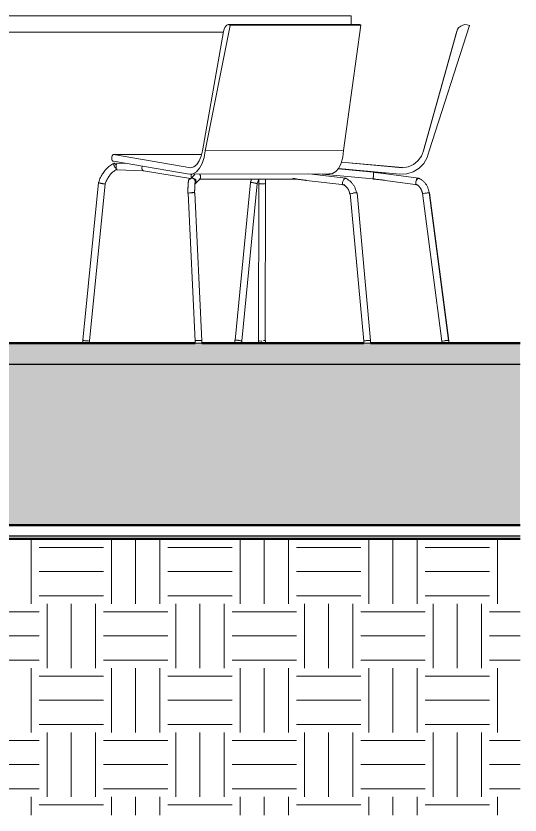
# Model space of a CAD drawing. Header units: inches. Extents: x 121 to 1843, y 681 to 1743.
# Drawn here: x 169.6 to 216.6, y 1396.2 to 1470.7 of the extents above; entities that cross this region are included whole.
import ezdxf

# ---------------------------------------------------------------- set-up
doc = ezdxf.new("R2010")
doc.units = ezdxf.units.IN
doc.header["$MEASUREMENT"] = 0
for name, color, linetype, lineweight in [('A-FLOR', 192, 'Continuous', 13), ('A-FLOR-MCUT', 51, 'Continuous', 25), ('A-FLOR-PATT', 8, 'Continuous', 50), ('C-BLDG-PADS', 91, 'Continuous', 13), ('C-TOPO', 7, 'Continuous', 13), ('I-FURN', 30, 'Continuous', 18)]:
    doc.layers.add(name, color=color, linetype=linetype, lineweight=lineweight)

# ---------------------------------------------------------------- blocks, each defined once
blk = doc.blocks.new('Round Dining1 - Round Dining-5172731-Wall Section K - 2')
at = {"layer": 'I-FURN'}
blk.add_line((200.899, 1469.949), (200.899, 1470.74), dxfattribs=at)
at = {"layer": 'I-FURN', "flags": 128}
for points in [[(120.564, 1470.74), (120.781, 1470.74), (122.911, 1470.74), (125.463, 1470.74), (128.408, 1470.74), (131.709, 1470.74), (135.329, 1470.74), (139.226, 1470.74), (143.354, 1470.74), (147.663, 1470.74), (152.104, 1470.74), (156.626, 1470.74), (161.173, 1470.74), (165.694, 1470.74), (170.136, 1470.74), (174.445, 1470.74), (178.572, 1470.74), (182.469, 1470.74), (186.09, 1470.74), (189.391, 1470.74), (192.335, 1470.74), (194.887, 1470.74), (197.018, 1470.74), (198.701, 1470.74), (199.917, 1470.74), (200.653, 1470.74), (200.899, 1470.74)], [(151.533, 1469.24), (147.663, 1469.24), (143.354, 1469.24), (139.226, 1469.24), (135.329, 1469.24), (131.709, 1469.24), (128.444, 1469.24)], [(188.992, 1469.24), (186.09, 1469.24), (182.469, 1469.24), (178.572, 1469.24), (174.445, 1469.24), (170.136, 1469.24), (165.894, 1469.24)]]:
    blk.add_lwpolyline(points, dxfattribs=at)
blk = doc.blocks.new('Dining Chair Bombito - S-059-V3-Wall Section K - 2')
at = {"layer": 'I-FURN'}
for p, q in [((211.926, 1469.863), (208.163, 1458.162)), ((211.92, 1469.86), (211.926, 1469.881)), ((210.743, 1469.317), (207.658, 1458.18)), ((207.658, 1458.162), (210.743, 1469.299)), ((199.987, 1457.091), (205.698, 1456.575)), ((205.698, 1456.594), (199.992, 1457.109)), ((202.992, 1456.164), (199.68, 1456.476)), ((205.45, 1455.998), (199.703, 1456.503)), ((203.029, 1456.16), (202.992, 1456.164)), ((205.698, 1456.575), (205.698, 1456.594)), ((197.848, 1456.015), (202.932, 1455.537)), ((204.064, 1455.409), (207.1, 1454.992)), ((207.186, 1455.616), (204.15, 1456.033)), ((207.186, 1455.616), (207.174, 1455.617)), ((191.508, 1455.196), (190.074, 1440.491)), ((191.512, 1455.196), (190.08, 1440.491)), ((190.707, 1440.43), (192.134, 1455.085)), ((207.197, 1454.877), (207.22, 1454.854)), ((207.549, 1454.201), (209.346, 1440.399)), ((209.97, 1440.48), (208.174, 1454.282)), ((209.995, 1440.48), (208.203, 1454.252)), ((190.06, 1440.491), (190.06, 1440.24)), ((190.06, 1440.491), (190.349, 1440.491)), ((190.352, 1440.491), (190.375, 1440.491)), ((190.375, 1440.491), (190.399, 1440.491)), ((190.69, 1440.24), (190.69, 1440.491)), ((190.709, 1440.24), (190.709, 1440.478)), ((209.364, 1440.459), (209.364, 1440.24)), ((209.679, 1440.459), (209.756, 1440.459)), ((209.76, 1440.459), (209.994, 1440.459)), ((209.994, 1440.24), (209.994, 1440.459)), ((209.995, 1440.459), (210.006, 1440.459)), ((210.006, 1440.24), (210.006, 1440.459))]:
    blk.add_line(p, q, dxfattribs=at)
at = {"layer": 'I-FURN', "flags": 128}
for points in [[(211.926, 1469.863), (211.723, 1469.924), (211.512, 1469.933), (211.304, 1469.891), (211.113, 1469.8), (210.95, 1469.665), (210.824, 1469.495), (210.743, 1469.299)], [(208.163, 1458.162), (207.997, 1457.548), (207.683, 1456.994), (207.239, 1456.538), (206.695, 1456.207), (206.086, 1456.023), (205.45, 1455.998)], [(207.658, 1458.162), (207.451, 1457.667), (207.13, 1457.237), (206.713, 1456.899), (206.225, 1456.674), (205.698, 1456.575)], [(204.15, 1456.033), (204.094, 1456.04), (204.036, 1456.048), (203.977, 1456.056), (203.916, 1456.063), (203.854, 1456.071), (203.791, 1456.079), (203.727, 1456.086), (203.662, 1456.094), (203.595, 1456.101), (203.528, 1456.109), (203.461, 1456.116), (203.393, 1456.124), (203.324, 1456.131), (203.255, 1456.138), (203.185, 1456.145), (203.116, 1456.152), (203.046, 1456.159), (202.992, 1456.164)], [(204.15, 1456.033), (204.094, 1456.04), (204.036, 1456.048), (203.977, 1456.056), (203.916, 1456.063), (203.854, 1456.071), (203.791, 1456.079), (203.727, 1456.086), (203.662, 1456.094), (203.595, 1456.101), (203.528, 1456.109), (203.461, 1456.116), (203.393, 1456.124), (203.324, 1456.131), (203.255, 1456.138), (203.185, 1456.145), (203.168, 1456.147)], [(191.614, 1455.536), (191.607, 1455.518), (191.569, 1455.408), (191.535, 1455.297), (191.508, 1455.196)], [(191.618, 1455.536), (191.587, 1455.45), (191.552, 1455.339), (191.52, 1455.227), (191.512, 1455.196)], [(192.134, 1455.084), (192.16, 1455.176), (192.19, 1455.266), (192.222, 1455.355), (192.257, 1455.442), (192.295, 1455.527)], [(204.064, 1455.409), (204.01, 1455.416), (203.954, 1455.423), (203.897, 1455.431), (203.838, 1455.438), (203.777, 1455.446), (203.716, 1455.453), (203.653, 1455.461), (203.589, 1455.468), (203.525, 1455.475), (203.459, 1455.483), (203.393, 1455.49), (203.326, 1455.497), (203.258, 1455.504), (203.19, 1455.511), (203.122, 1455.518), (203.054, 1455.525), (202.986, 1455.532), (202.932, 1455.537)], [(203.711, 1455.454), (203.653, 1455.461), (203.589, 1455.468), (203.525, 1455.475), (203.459, 1455.483), (203.393, 1455.49), (203.326, 1455.497), (203.258, 1455.504), (203.19, 1455.511), (203.122, 1455.518), (203.054, 1455.525), (202.986, 1455.532), (202.932, 1455.537)], [(208.167, 1454.288), (208.166, 1454.297), (208.154, 1454.364), (208.139, 1454.43), (208.122, 1454.496), (208.103, 1454.561), (208.082, 1454.625), (208.059, 1454.688), (208.034, 1454.75), (208.006, 1454.811), (207.977, 1454.871), (207.945, 1454.93), (207.911, 1454.987), (207.876, 1455.043), (207.838, 1455.097), (207.799, 1455.149), (207.758, 1455.2), (207.715, 1455.249), (207.67, 1455.296), (207.623, 1455.341), (207.575, 1455.384), (207.525, 1455.425), (207.473, 1455.463), (207.42, 1455.499), (207.366, 1455.533), (207.311, 1455.564), (207.257, 1455.59)], [(208.176, 1454.229), (208.166, 1454.297), (208.154, 1454.364), (208.139, 1454.43), (208.122, 1454.496), (208.103, 1454.561), (208.082, 1454.625), (208.059, 1454.688), (208.034, 1454.75), (208.006, 1454.811), (207.977, 1454.871), (207.945, 1454.93), (207.911, 1454.987), (207.876, 1455.043), (207.838, 1455.097), (207.799, 1455.149), (207.758, 1455.2), (207.715, 1455.249), (207.67, 1455.296), (207.623, 1455.341), (207.575, 1455.384), (207.525, 1455.425), (207.473, 1455.463), (207.42, 1455.499), (207.366, 1455.533), (207.311, 1455.564), (207.257, 1455.59)], [(206.987, 1455.022), (207.018, 1455.006), (207.049, 1454.989), (207.079, 1454.97), (207.109, 1454.949), (207.139, 1454.927), (207.168, 1454.903), (207.197, 1454.877), (207.225, 1454.85), (207.252, 1454.821), (207.279, 1454.791), (207.304, 1454.759), (207.329, 1454.726), (207.353, 1454.692), (207.376, 1454.656), (207.397, 1454.618), (207.418, 1454.58), (207.438, 1454.54), (207.456, 1454.5), (207.473, 1454.458), (207.488, 1454.415), (207.503, 1454.371), (207.515, 1454.327), (207.527, 1454.282), (207.537, 1454.236), (207.545, 1454.189), (207.552, 1454.146)], [(207.387, 1454.636), (207.397, 1454.618), (207.418, 1454.58)], [(207.476, 1454.449), (207.488, 1454.415), (207.503, 1454.371), (207.515, 1454.327)]]:
    blk.add_lwpolyline(points, dxfattribs=at)
at = {"layer": 'I-FURN'}
for start, end in [(90, 112.03636), (56.38672, 90), (246.3595, 270), (270, 277.28797)]:
    blk.add_arc((203.067, 1455.851), 0.315, start, end, dxfattribs=at)
for centre, major_axis, ratio, start_param, end_param in [((202.962, 1455.85), (0.03, 0.314), 0.052457, 3.141624, 3.556178), ((202.962, 1455.85), (0.03, 0.314), 0.052457, 3.090587, 3.14159), ((202.962, 1455.85), (0.03, 0.314), 0.052457, 3.614185, 4.137754), ((202.962, 1455.85), (0.03, 0.314), 0.052457, 4.137784, 4.399566), ((202.962, 1455.85), (0.03, 0.314), 0.052457, 4.399584, 4.66138), ((202.962, 1455.85), (0.03, 0.314), 0.052457, 4.661383, 4.923182), ((202.962, 1455.85), (0.03, 0.314), 0.052457, 4.923194, 5.184982), ((202.962, 1455.85), (0.03, 0.314), 0.052457, 5.185004, 5.446781), ((202.962, 1455.85), (0.03, 0.314), 0.052457, 5.44681, 5.867689), ((207.122, 1455.306), (0.135, 0.284), 0.534836, 0, 1.819925), ((207.143, 1455.304), (0.043, 0.312), 0.611195, 6.009725, 7.811703), ((207.143, 1455.304), (0.043, 0.312), 0.611195, 6.085758, 6.347557), ((207.122, 1455.306), (0.135, 0.284), 0.534836, 1.819925, 3.128922), ((207.864, 1454.187), (0.312, 0.042), 0.092581, 2.175972, 3.223169), ((207.864, 1454.187), (0.312, 0.042), 0.092581, 0.097559, 2.175972), ((207.862, 1454.241), (0.312, 0.041), 0.025743, 6.230272, 6.714064), ((207.864, 1454.187), (0.312, 0.042), 0.092581, 0, 0.081576), ((207.89, 1454.211), (0.312, 0.041), 0.025743, 0.208886, 0.380802), ((207.89, 1454.211), (0.312, 0.041), 0.025743, 5.968472, 6.283185), ((190.393, 1440.46), (-0.313, 0.031), 0.057163, 5.31698, 6.160761), ((190.393, 1440.46), (-0.313, 0.031), 0.057163, 4.066366, 4.717587), ((190.393, 1440.46), (-0.313, 0.031), 0.057163, 2.841012, 4.066366), ((209.658, 1440.439), (0.312, 0.041), 0.025743, 1.779682, 3.088679), ((209.658, 1440.439), (0.312, 0.041), 0.025743, 3.350479, 3.456591), ((209.658, 1440.439), (0.312, 0.041), 0.025743, 1.517883, 1.779682), ((209.658, 1440.439), (0.312, 0.041), 0.025743, 5.444874, 7.515844), ((209.683, 1440.439), (0.312, 0.041), 0.025743, 5.444874, 6.283185)]:
    blk.add_ellipse(centre, major_axis=major_axis, ratio=ratio, start_param=start_param, end_param=end_param, dxfattribs=at)
for points in [[(191.515, 1455.186), (191.507, 1455.192), (191.506, 1455.196), (191.51, 1455.199)], [(192.131, 1455.081), (192.136, 1455.084), (192.133, 1455.094), (192.091, 1455.114), (192.042, 1455.129), (192.013, 1455.137)]]:
    blk.add_open_spline(points, degree=3, dxfattribs=at)
blk.add_open_spline([(192.013, 1455.137), (191.984, 1455.144), (191.92, 1455.16), (191.811, 1455.181), (191.703, 1455.197), (191.609, 1455.206), (191.542, 1455.207), (191.515, 1455.202), (191.512, 1455.197), (191.512, 1455.196)], degree=3, knots=[0, 0, 0, 0, 0.1111111, 0.2222222, 0.3333333, 0.4444444, 0.5555556, 0.6666667, 0.7052682, 0.7052682, 0.7052682, 0.7052682], dxfattribs=at)
blk = doc.blocks.new('Dining Chair Bombito - S-059-V5-Wall Section K - 2')
at = {"layer": 'I-FURN'}
for p, q in [((189.631, 1469.863), (187.298, 1458.162)), ((201.622, 1469.953), (189.451, 1469.936)), ((201.807, 1469.881), (189.631, 1469.863)), ((200.183, 1458.18), (201.807, 1469.881)), ((187.032, 1458.162), (188.992, 1469.299)), ((186.95, 1457.831), (178.746, 1457.819)), ((186.95, 1457.831), (178.746, 1457.819)), ((178.746, 1457.819), (185.954, 1456.575)), ((200.183, 1458.18), (187.298, 1458.162)), ((185.806, 1455.998), (178.727, 1457.188)), ((179.893, 1456.992), (179.082, 1457.025)), ((179.056, 1456.396), (181.557, 1456.293)), ((181.543, 1456.294), (185.93, 1455.582)), ((186.314, 1455.943), (185.897, 1455.526)), ((185.922, 1455.989), (198.94, 1456.007)), ((186.342, 1455.081), (186.759, 1455.498)), ((186.788, 1455.536), (195.915, 1455.536)), ((195.469, 1455.603), (195.78, 1455.542)), ((196.713, 1455.408), (200.322, 1454.991)), ((200.394, 1455.617), (196.953, 1456.014)), ((177.346, 1455.2), (175.873, 1440.492)), ((176.5, 1440.429), (177.967, 1455.079)), ((192.293, 1455.139), (192.257, 1440.461)), ((192.887, 1440.459), (192.923, 1455.143)), ((185.698, 1454.227), (186.337, 1440.425)), ((186.966, 1440.454), (186.327, 1454.256)), ((200.819, 1454.183), (202.065, 1440.411)), ((202.693, 1440.468), (201.446, 1454.24)), ((175.863, 1440.491), (175.863, 1440.24)), ((175.863, 1440.491), (175.899, 1440.491)), ((175.91, 1440.491), (175.924, 1440.491)), ((176.493, 1440.24), (176.493, 1440.491)), ((186.35, 1440.459), (186.35, 1440.24)), ((186.397, 1440.24), (186.35, 1440.24)), ((186.397, 1440.459), (186.98, 1440.459)), ((186.98, 1440.24), (186.397, 1440.24)), ((186.98, 1440.24), (186.98, 1440.459)), ((192.27, 1440.487), (192.27, 1440.24)), ((192.72, 1440.487), (192.9, 1440.487)), ((192.9, 1440.24), (192.9, 1440.487)), ((202.081, 1440.459), (202.081, 1440.24)), ((202.128, 1440.24), (202.081, 1440.24)), ((202.711, 1440.24), (202.128, 1440.24)), ((202.289, 1440.459), (202.711, 1440.459)), ((202.711, 1440.24), (202.711, 1440.459))]:
    blk.add_line(p, q, dxfattribs=at)
at = {"layer": 'I-FURN', "flags": 128}
for points in [[(189.631, 1469.863), (189.526, 1469.924), (189.415, 1469.933), (189.305, 1469.891), (189.202, 1469.8), (189.112, 1469.665), (189.041, 1469.495), (188.992, 1469.299)], [(201.587, 1469.95), (201.698, 1469.941), (201.807, 1469.881)], [(178.746, 1457.819), (178.706, 1457.81), (178.668, 1457.783), (178.634, 1457.74), (178.606, 1457.683), (178.585, 1457.615), (178.573, 1457.541), (178.571, 1457.465), (178.578, 1457.391), (178.595, 1457.324), (178.62, 1457.267), (178.651, 1457.224), (178.688, 1457.197), (178.727, 1457.188)], [(187.298, 1458.162), (187.192, 1457.548), (187.01, 1456.994), (186.763, 1456.538), (186.467, 1456.207), (186.141, 1456.023), (185.806, 1455.998)], [(187.032, 1458.162), (186.909, 1457.667), (186.727, 1457.237), (186.497, 1456.899), (186.234, 1456.674), (185.954, 1456.575)], [(198.822, 1456.017), (199.156, 1456.042), (199.471, 1456.225), (199.747, 1456.556), (199.966, 1457.013), (200.115, 1457.566), (200.183, 1458.18)], [(178.786, 1457.017), (178.686, 1456.961), (178.587, 1456.901), (178.491, 1456.836), (178.398, 1456.768), (178.307, 1456.695), (178.219, 1456.619), (178.134, 1456.539), (178.053, 1456.456), (177.974, 1456.369), (177.899, 1456.279), (177.828, 1456.186), (177.76, 1456.09), (177.695, 1455.991), (177.635, 1455.89), (177.578, 1455.786), (177.526, 1455.68), (177.477, 1455.571), (177.433, 1455.461), (177.393, 1455.349), (177.357, 1455.236), (177.346, 1455.201)], [(177.967, 1455.079), (177.997, 1455.169), (178.03, 1455.258), (178.066, 1455.346), (178.105, 1455.432), (178.148, 1455.516), (178.194, 1455.597), (178.242, 1455.677), (178.294, 1455.755), (178.348, 1455.83), (178.405, 1455.903), (178.465, 1455.973), (178.527, 1456.04), (178.591, 1456.105), (178.658, 1456.167), (178.727, 1456.225), (178.798, 1456.281), (178.871, 1456.333), (178.946, 1456.383), (179.023, 1456.428), (179.082, 1456.461)], [(186.862, 1455.738), (186.842, 1455.854), (186.796, 1455.94), (186.748, 1455.995)], [(186.862, 1455.738), (186.84, 1455.622), (186.793, 1455.537), (186.759, 1455.498)], [(192.284, 1455.498), (192.287, 1455.402), (192.29, 1455.304), (192.292, 1455.204), (192.293, 1455.138)], [(192.913, 1455.536), (192.914, 1455.519), (192.917, 1455.42), (192.919, 1455.319), (192.922, 1455.216), (192.923, 1455.143)], [(195.78, 1455.541), (195.817, 1455.534), (195.856, 1455.527), (195.897, 1455.52), (195.941, 1455.513), (195.986, 1455.505), (196.033, 1455.498), (196.082, 1455.49), (196.133, 1455.483), (196.186, 1455.475), (196.24, 1455.467), (196.296, 1455.46), (196.354, 1455.452), (196.413, 1455.444), (196.473, 1455.437), (196.535, 1455.429), (196.598, 1455.421), (196.662, 1455.414), (196.713, 1455.408)], [(201.394, 1454.234), (201.383, 1454.303), (201.369, 1454.371), (201.352, 1454.438), (201.333, 1454.505), (201.311, 1454.571), (201.287, 1454.636), (201.261, 1454.7), (201.232, 1454.763), (201.201, 1454.824), (201.168, 1454.885), (201.132, 1454.944), (201.094, 1455.001), (201.054, 1455.057), (201.012, 1455.111), (200.968, 1455.163), (200.922, 1455.214), (200.874, 1455.262), (200.825, 1455.309), (200.773, 1455.353), (200.72, 1455.395), (200.665, 1455.435), (200.608, 1455.473), (200.551, 1455.508), (200.491, 1455.54), (200.431, 1455.57), (200.374, 1455.596)], [(185.726, 1455.352), (185.723, 1455.325), (185.719, 1455.297), (185.716, 1455.267), (185.712, 1455.236), (185.709, 1455.203), (185.706, 1455.168), (185.703, 1455.132), (185.701, 1455.094), (185.698, 1455.054), (185.695, 1455.013), (185.693, 1454.97), (185.691, 1454.926), (185.688, 1454.88), (185.686, 1454.833), (185.684, 1454.785), (185.682, 1454.735), (185.681, 1454.684), (185.679, 1454.632), (185.678, 1454.579), (185.676, 1454.525), (185.675, 1454.471), (185.674, 1454.415), (185.673, 1454.359), (185.672, 1454.302), (185.671, 1454.244), (185.671, 1454.19)], [(186.349, 1455.26), (186.347, 1455.243), (186.344, 1455.222), (186.342, 1455.199), (186.339, 1455.174), (186.337, 1455.146), (186.334, 1455.116), (186.332, 1455.084), (186.329, 1455.05), (186.327, 1455.014), (186.324, 1454.975), (186.322, 1454.936), (186.32, 1454.894), (186.318, 1454.851), (186.316, 1454.806), (186.314, 1454.76), (186.312, 1454.712), (186.31, 1454.663), (186.309, 1454.613), (186.307, 1454.562), (186.306, 1454.51), (186.305, 1454.457), (186.304, 1454.403), (186.303, 1454.348), (186.302, 1454.293), (186.301, 1454.237), (186.301, 1454.184)], [(200.128, 1455.016), (200.165, 1454.999), (200.201, 1454.981), (200.237, 1454.961), (200.273, 1454.94), (200.307, 1454.916), (200.341, 1454.892), (200.374, 1454.865), (200.406, 1454.838), (200.437, 1454.808), (200.467, 1454.778), (200.497, 1454.746), (200.524, 1454.712), (200.551, 1454.678), (200.577, 1454.642), (200.601, 1454.605), (200.624, 1454.567), (200.646, 1454.527), (200.666, 1454.487), (200.685, 1454.446), (200.702, 1454.404), (200.717, 1454.361), (200.732, 1454.318), (200.744, 1454.273), (200.755, 1454.229), (200.764, 1454.183), (200.771, 1454.141)]]:
    blk.add_lwpolyline(points, dxfattribs=at)
at = {"layer": 'I-FURN'}
for centre, major_axis, ratio, start_param, end_param in [((178.934, 1456.739), (-0.148, 0.278), 0.328869, 4.931242, 7.695658), ((179.069, 1456.711), (0.013, 0.315), 0.292832, 0, 1.685135), ((178.934, 1456.739), (-0.148, 0.278), 0.328869, 1.412473, 2.647983), ((179.069, 1456.711), (0.013, 0.315), 0.292832, 1.685135, 2.271948), ((179.069, 1456.711), (0.013, 0.315), 0.292832, 2.639202, 3.255931), ((186.038, 1455.306), (-0.312, 0.046), 0.93025, 3.299595, 6.441187), ((186.241, 1455.85), (0.052, 0.311), 0.818112, 1.499852, 1.761652), ((186.241, 1455.85), (0.052, 0.311), 0.818112, 1.761655, 2.023451), ((186.241, 1455.85), (0.052, 0.311), 0.818112, 2.023469, 2.285251), ((186.241, 1455.85), (0.052, 0.311), 0.818112, 1.238053, 1.499841), ((186.12, 1455.304), (-0.223, 0.223), 0.988343, 3.913571, 5.835169), ((186.241, 1455.85), (0.052, 0.311), 0.818112, 2.285281, 2.373106), ((200.251, 1455.306), (0.123, 0.29), 0.367876, 0.236321, 1.725516), ((200.358, 1455.304), (0.036, 0.313), 0.345678, 5.645068, 6.708378), ((186.12, 1455.304), (-0.223, 0.223), 0.988343, 3.128173, 3.913571), ((186.038, 1455.306), (-0.312, 0.046), 0.93025, 3.072946, 3.299595), ((200.251, 1455.306), (0.123, 0.29), 0.367876, 1.725516, 3.034513), ((185.986, 1454.187), (-0.315, 0.003), 0.161027, 4.272114, 6.341716), ((185.986, 1454.187), (-0.315, 0.003), 0.161027, 0.058531, 0.430455), ((186.012, 1454.241), (0.315, 0.015), 0.123286, 6.199083, 7.711686), ((201.083, 1454.187), (0.311, 0.047), 0.06368, 1.971887, 3.701455), ((201.083, 1454.187), (0.311, 0.047), 0.06368, 1.52361, 1.971887), ((201.132, 1454.211), (0.314, 0.028), 0.096218, 0, 1.653093), ((176.187, 1440.46), (-0.313, 0.031), 0.052271, 0.553784, 1.205005), ((176.187, 1440.46), (-0.313, 0.031), 0.052271, 1.205005, 3.141593), ((186.652, 1440.439), (0.315, 0.015), 0.123286, 2.795691, 3.31929), ((186.652, 1440.439), (0.315, 0.015), 0.123286, 2.533892, 2.795691), ((186.652, 1440.439), (0.315, 0.015), 0.123286, 2.45397, 2.51231), ((186.652, 1440.439), (0.315, 0.015), 0.123286, 0.177697, 2.266136), ((192.572, 1440.46), (-0.315, 0.001), 0.112374, 6.189857, 7.665527), ((192.572, 1440.46), (-0.315, 0.001), 0.112374, 1.392258, 1.552668), ((192.572, 1440.46), (-0.315, 0.001), 0.112374, 1.739268, 1.748279), ((202.379, 1440.439), (0.314, 0.028), 0.096218, 2.373092, 3.42029), ((202.379, 1440.439), (0.314, 0.028), 0.096218, 6.038284, 8.656278)]:
    blk.add_ellipse(centre, major_axis=major_axis, ratio=ratio, start_param=start_param, end_param=end_param, dxfattribs=at)
for points, knots in [([(181.387, 1456.579), (181.386, 1456.524), (181.399, 1456.444), (181.441, 1456.363), (181.481, 1456.318), (181.517, 1456.3), (181.539, 1456.295), (181.543, 1456.294)], [0, 0, 0, 0, 0.1666667, 0.25, 0.3333333, 0.4166667, 0.4401368, 0.4401368, 0.4401368, 0.4401368]), ([(181.413, 1456.736), (181.405, 1456.712), (181.392, 1456.661), (181.387, 1456.606), (181.387, 1456.579)], [0.8364027, 0.8364027, 0.8364027, 0.8364027, 0.9166667, 1, 1, 1, 1])]:
    blk.add_open_spline(points, degree=3, knots=knots, dxfattribs=at)
for points in [[(177.543, 1455.137), (177.51, 1455.144), (177.447, 1455.16), (177.379, 1455.181), (177.344, 1455.197), (177.345, 1455.203), (177.352, 1455.204)], [(177.964, 1455.085), (177.969, 1455.08), (177.967, 1455.074), (177.927, 1455.072), (177.854, 1455.079), (177.757, 1455.094), (177.649, 1455.114), (177.577, 1455.129), (177.543, 1455.137)], [(192.921, 1455.137), (192.918, 1455.129), (192.898, 1455.114), (192.834, 1455.094), (192.742, 1455.079), (192.634, 1455.072), (192.523, 1455.074), (192.421, 1455.084), (192.343, 1455.1), (192.297, 1455.122), (192.291, 1455.137), (192.294, 1455.145)], [(192.923, 1455.143), (192.923, 1455.141), (192.922, 1455.139), (192.921, 1455.137)]]:
    blk.add_open_spline(points, degree=3, dxfattribs=at)

msp = doc.modelspace()

# ---------------------------------------------------------------- hatches: boundary and pattern name
at = {"layer": 'A-FLOR-PATT', "lineweight": 13}
for points in [[(216.645, 1438.24), (216.645, 1440.24), (120.574, 1440.24), (120.574, 1438.24), (210.64, 1438.24)], [(120.574, 1423.24), (216.645, 1423.24), (216.645, 1438.24), (120.574, 1438.24), (120.574, 1430.63)]]:
    msp.add_hatch(color=256, dxfattribs=at).paths.add_polyline_path(points, flags=0)
at = {"layer": 'C-TOPO'}
h = msp.add_hatch(dxfattribs=at)
h.set_pattern_fill('FP_1', color=256, style=0, pattern_type=2)
h.set_pattern_definition([(0, (159.789, 1572.66), (6, 6), [6, -6]), (0, (159.789, 1574.91), (6, 6), [6, -6]), (0, (159.789, 1577.16), (6, 6), [6, -6]), (90, (160.539, 1577.91), (-6, 6), [6, -6]), (90, (162.789, 1577.91), (-6, 6), [6, -6]), (90, (165.039, 1577.91), (-6, 6), [6, -6])])
h.paths.add_polyline_path([(144.592, 1396.219), (216.645, 1396.219), (216.645, 1421.984), (120.574, 1421.984), (120.574, 1396.219)], flags=0)

# ---------------------------------------------------------------- linework, layer by layer
at = {"layer": 'A-FLOR', "lineweight": 50}
for p, q in [((186.35, 1440.24), (168.284, 1440.24)), ((202.081, 1440.24), (186.98, 1440.24)), ((216.645, 1440.24), (202.711, 1440.24)), ((120.574, 1423.24), (216.645, 1423.24))]:
    msp.add_line(p, q, dxfattribs=at)
at = {"layer": 'A-FLOR-MCUT'}
msp.add_line((216.645, 1438.24), (120.574, 1438.24), dxfattribs=at)
at = {"layer": 'C-BLDG-PADS', "lineweight": 25}
for p, q in [((216.645, 1422.24), (120.574, 1422.24)), ((120.574, 1421.99), (216.645, 1421.99))]:
    msp.add_line(p, q, dxfattribs=at)
at = {"layer": 'C-TOPO', "lineweight": 50}
for p, q in [((193.343, 1421.984), (120.574, 1421.984)), ((216.645, 1421.984), (193.343, 1421.984))]:
    msp.add_line(p, q, dxfattribs=at)
at = {"layer": 'C-TOPO'}
for p in [(120.574, 1421.984), (216.645, 1421.984)]:
    msp.add_line(p, (193.343, 1421.984), dxfattribs=at)

# ---------------------------------------------------------------- block references
at = {"layer": 'I-FURN'}
for name in ['Round Dining1 - Round Dining-5172731-Wall Section K - 2', 'Dining Chair Bombito - S-059-V5-Wall Section K - 2', 'Dining Chair Bombito - S-059-V3-Wall Section K - 2']:
    msp.add_blockref(name, (0, 0), dxfattribs=at)

doc.saveas('drawing.dxf')
